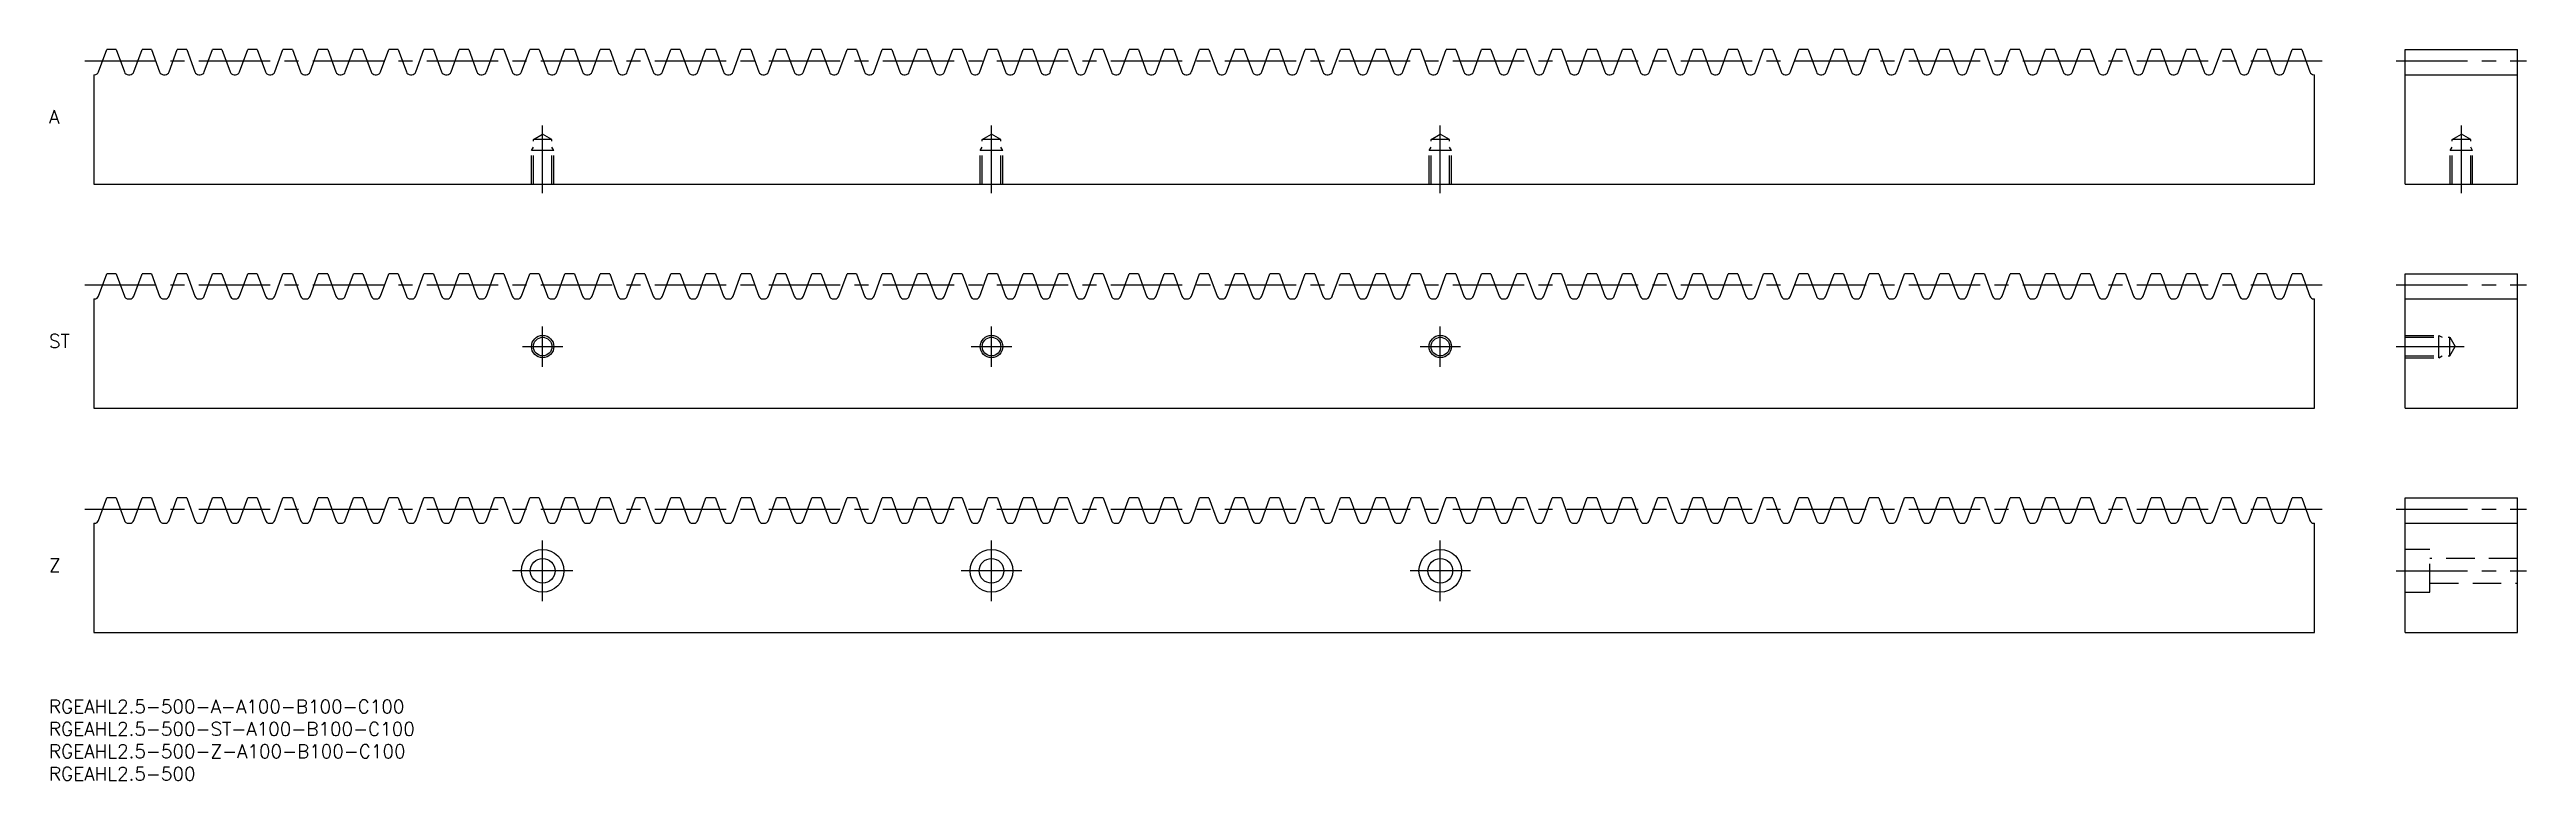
# Model space of a CAD drawing. Extents: x 0 to 552, y -18 to 145.
import ezdxf

# ---------------------------------------------------------------- set-up
doc = ezdxf.new("R2010")
doc.units = 0
doc.header["$LTSCALE"] = 0.5
doc.linetypes.add('CENTER', pattern=[50.8, 31.75, -6.35, 6.35, -6.35])
doc.linetypes.add('DASHED', pattern=[19.05, 12.7, -6.35])
for name, color, linetype in [('MSM_CENTER', 1, 'CENTER'), ('MSM_CONTINUOUS', 7, 'CONTINUOUS'), ('MSM_DASHED', 4, 'DASHED'), ('MSM_NARROW', 5, 'CONTINUOUS'), ('MSM_PART_NUMBER', 7, 'CONTINUOUS')]:
    doc.layers.add(name, color=color, linetype=linetype)
doc.styles.get("Standard").update_dxf_attribs({"font": 'txt.shx', "height": 3, "bigfont": 'bigfont.shx'})

msp = doc.modelspace()

# ---------------------------------------------------------------- linework, layer by layer
at = {"layer": 'MSM_CENTER'}
for p, q in [((8, 142.5), (506.8, 142.5)), ((523, 142.5), (552, 142.5)), ((110, 113), (110, 128.09)), ((210, 113), (210, 128.09)), ((310, 113), (310, 128.09)), ((537.5, 113), (537.5, 128.09)), ((8, 92.5), (506.8, 92.5)), ((523, 92.5), (552, 92.5)), ((110, 74.25), (110, 83.25)), ((210, 74.25), (210, 83.25)), ((310, 74.25), (310, 83.25)), ((105.5, 78.75), (114.5, 78.75)), ((205.5, 78.75), (214.5, 78.75)), ((305.5, 78.75), (314.5, 78.75)), ((523, 78.75), (538.09, 78.75)), ((8, 42.5), (506.8, 42.5)), ((523, 42.5), (552, 42.5)), ((110, 22), (110, 35.5)), ((210, 22), (210, 35.5)), ((310, 22), (310, 35.5)), ((116.75, 28.75), (103.25, 28.75)), ((216.75, 28.75), (203.25, 28.75)), ((316.75, 28.75), (303.25, 28.75)), ((523, 28.75), (552, 28.75))]:
    msp.add_line(p, q, dxfattribs=at)
at = {"layer": 'MSM_CONTINUOUS'}
for p, q in [((11.05, 140), (12.87, 145)), ((14.98, 145), (12.87, 145)), ((14.98, 145), (16.8, 140)), ((18.91, 140), (20.73, 145)), ((22.83, 145), (20.73, 145)), ((22.83, 145), (24.65, 140)), ((26.76, 140), (28.58, 145)), ((30.69, 145), (28.58, 145)), ((30.69, 145), (32.51, 140)), ((34.61, 140), (36.43, 145)), ((38.54, 145), (36.43, 145)), ((38.54, 145), (40.36, 140)), ((42.47, 140), (44.29, 145)), ((46.4, 145), (44.29, 145)), ((46.4, 145), (48.22, 140)), ((50.32, 140), (52.14, 145)), ((54.25, 145), (52.14, 145)), ((54.25, 145), (56.07, 140)), ((58.18, 140), (60, 145)), ((62.1, 145), (60, 145)), ((62.1, 145), (63.92, 140)), ((66.03, 140), (67.85, 145)), ((69.96, 145), (67.85, 145)), ((69.96, 145), (71.78, 140)), ((73.88, 140), (75.7, 145)), ((77.81, 145), (75.7, 145)), ((77.81, 145), (79.63, 140)), ((81.74, 140), (83.56, 145)), ((85.67, 145), (83.56, 145)), ((85.67, 145), (87.49, 140)), ((89.59, 140), (91.41, 145)), ((93.52, 145), (91.41, 145)), ((93.52, 145), (95.34, 140)), ((97.45, 140), (99.27, 145)), ((101.37, 145), (99.27, 145)), ((101.37, 145), (103.19, 140)), ((105.3, 140), (107.12, 145)), ((109.23, 145), (107.12, 145)), ((109.23, 145), (111.05, 140)), ((113.15, 140), (114.97, 145)), ((117.08, 145), (114.97, 145)), ((117.08, 145), (118.9, 140)), ((121.01, 140), (122.83, 145)), ((124.94, 145), (122.83, 145)), ((124.94, 145), (126.76, 140)), ((128.86, 140), (130.68, 145)), ((132.79, 145), (130.68, 145)), ((132.79, 145), (134.61, 140)), ((136.72, 140), (138.54, 145)), ((140.64, 145), (138.54, 145)), ((140.64, 145), (142.46, 140)), ((144.57, 140), (146.39, 145)), ((148.5, 145), (146.39, 145)), ((148.5, 145), (150.32, 140)), ((152.42, 140), (154.24, 145)), ((156.35, 145), (154.24, 145)), ((156.35, 145), (158.17, 140)), ((160.28, 140), (162.1, 145)), ((164.21, 145), (162.1, 145)), ((164.21, 145), (166.03, 140)), ((168.13, 140), (169.95, 145)), ((172.06, 145), (169.95, 145)), ((172.06, 145), (173.88, 140)), ((175.99, 140), (177.81, 145)), ((179.91, 145), (177.81, 145)), ((179.91, 145), (181.73, 140)), ((183.84, 140), (185.66, 145)), ((187.77, 145), (185.66, 145)), ((187.77, 145), (189.59, 140)), ((191.69, 140), (193.51, 145)), ((195.62, 145), (193.51, 145)), ((195.62, 145), (197.44, 140)), ((199.55, 140), (201.37, 145)), ((203.48, 145), (201.37, 145)), ((203.48, 145), (205.3, 140)), ((207.4, 140), (209.22, 145)), ((211.33, 145), (209.22, 145)), ((211.33, 145), (213.15, 140)), ((215.26, 140), (217.08, 145)), ((219.18, 145), (217.08, 145)), ((219.18, 145), (221, 140)), ((223.11, 140), (224.93, 145)), ((227.04, 145), (224.93, 145)), ((227.04, 145), (228.86, 140)), ((230.96, 140), (232.78, 145)), ((234.89, 145), (232.78, 145)), ((234.89, 145), (236.71, 140)), ((238.82, 140), (240.64, 145)), ((242.75, 145), (240.64, 145)), ((242.75, 145), (244.57, 140)), ((246.67, 140), (248.49, 145)), ((250.6, 145), (248.49, 145)), ((250.6, 145), (252.42, 140)), ((254.53, 140), (256.35, 145)), ((258.45, 145), (256.35, 145)), ((258.45, 145), (260.27, 140)), ((262.38, 140), (264.2, 145)), ((266.31, 145), (264.2, 145)), ((266.31, 145), (268.13, 140)), ((270.23, 140), (272.05, 145)), ((274.16, 145), (272.05, 145)), ((274.16, 145), (275.98, 140)), ((278.09, 140), (279.91, 145)), ((282.02, 145), (279.91, 145)), ((282.02, 145), (283.84, 140)), ((285.94, 140), (287.76, 145)), ((289.87, 145), (287.76, 145)), ((289.87, 145), (291.69, 140)), ((293.8, 140), (295.62, 145)), ((297.72, 145), (295.62, 145)), ((297.72, 145), (299.54, 140)), ((301.65, 140), (303.47, 145)), ((305.58, 145), (303.47, 145)), ((305.58, 145), (307.4, 140)), ((309.5, 140), (311.32, 145)), ((313.43, 145), (311.32, 145)), ((313.43, 145), (315.25, 140)), ((317.36, 140), (319.18, 145)), ((321.29, 145), (319.18, 145)), ((321.29, 145), (323.11, 140)), ((325.21, 140), (327.03, 145)), ((329.14, 145), (327.03, 145)), ((329.14, 145), (330.96, 140)), ((333.07, 140), (334.89, 145)), ((336.99, 145), (334.89, 145)), ((336.99, 145), (338.81, 140)), ((340.92, 140), (342.74, 145)), ((344.85, 145), (342.74, 145)), ((344.85, 145), (346.67, 140)), ((348.77, 140), (350.59, 145)), ((352.7, 145), (350.59, 145)), ((352.7, 145), (354.52, 140)), ((356.63, 140), (358.45, 145)), ((360.56, 145), (358.45, 145)), ((360.56, 145), (362.38, 140)), ((364.48, 140), (366.3, 145)), ((368.41, 145), (366.3, 145)), ((368.41, 145), (370.23, 140)), ((372.34, 140), (374.16, 145)), ((376.26, 145), (374.16, 145)), ((376.26, 145), (378.08, 140)), ((380.19, 140), (382.01, 145)), ((384.12, 145), (382.01, 145)), ((384.12, 145), (385.94, 140)), ((388.04, 140), (389.86, 145)), ((391.97, 145), (389.86, 145)), ((391.97, 145), (393.79, 140)), ((395.9, 140), (397.72, 145)), ((399.83, 145), (397.72, 145)), ((399.83, 145), (401.65, 140)), ((403.75, 140), (405.57, 145)), ((407.68, 145), (405.57, 145)), ((407.68, 145), (409.5, 140)), ((411.61, 140), (413.43, 145)), ((415.53, 145), (413.43, 145)), ((415.53, 145), (417.35, 140)), ((419.46, 140), (421.28, 145)), ((423.39, 145), (421.28, 145)), ((423.39, 145), (425.21, 140)), ((427.31, 140), (429.13, 145)), ((431.24, 145), (429.13, 145)), ((431.24, 145), (433.06, 140)), ((435.17, 140), (436.99, 145)), ((439.1, 145), (436.99, 145)), ((439.1, 145), (440.92, 140)), ((443.02, 140), (444.84, 145)), ((446.95, 145), (444.84, 145)), ((446.95, 145), (448.77, 140)), ((450.88, 140), (452.7, 145)), ((454.8, 145), (452.7, 145)), ((454.8, 145), (456.62, 140)), ((458.73, 140), (460.55, 145)), ((462.66, 145), (460.55, 145)), ((462.66, 145), (464.48, 140)), ((466.58, 140), (468.4, 145)), ((470.51, 145), (468.4, 145)), ((470.51, 145), (472.33, 140)), ((474.44, 140), (476.26, 145)), ((478.37, 145), (476.26, 145)), ((478.37, 145), (480.19, 140)), ((482.29, 140), (484.11, 145)), ((486.22, 145), (484.11, 145)), ((486.22, 145), (488.04, 140)), ((490.15, 140), (491.97, 145)), ((494.07, 145), (491.97, 145)), ((494.07, 145), (495.89, 140)), ((498, 140), (499.82, 145)), ((501.93, 145), (499.82, 145)), ((501.93, 145), (503.75, 140)), ((525, 145), (550, 145)), ((525, 115), (525, 145)), ((550, 115), (550, 145)), ((10, 139.38), (10.16, 139.38)), ((10, 139.38), (10, 115)), ((17.69, 139.38), (18.01, 139.38)), ((25.55, 139.38), (25.87, 139.38)), ((33.4, 139.38), (33.72, 139.38)), ((41.25, 139.38), (41.58, 139.38)), ((49.11, 139.38), (49.43, 139.38)), ((56.96, 139.38), (57.28, 139.38)), ((64.82, 139.38), (65.14, 139.38)), ((72.67, 139.38), (72.99, 139.38)), ((80.52, 139.38), (80.85, 139.38)), ((88.38, 139.38), (88.7, 139.38)), ((96.23, 139.38), (96.55, 139.38)), ((104.09, 139.38), (104.41, 139.38)), ((111.94, 139.38), (112.26, 139.38)), ((119.79, 139.38), (120.12, 139.38)), ((127.65, 139.38), (127.97, 139.38)), ((135.5, 139.38), (135.82, 139.38)), ((143.36, 139.38), (143.68, 139.38)), ((151.21, 139.38), (151.53, 139.38)), ((159.06, 139.38), (159.39, 139.38)), ((166.92, 139.38), (167.24, 139.38)), ((174.77, 139.38), (175.09, 139.38)), ((182.63, 139.38), (182.95, 139.38)), ((190.48, 139.38), (190.8, 139.38)), ((198.33, 139.38), (198.66, 139.38)), ((206.19, 139.38), (206.51, 139.38)), ((214.04, 139.38), (214.36, 139.38)), ((221.9, 139.38), (222.22, 139.38)), ((229.75, 139.38), (230.07, 139.38)), ((237.6, 139.38), (237.93, 139.38)), ((245.46, 139.38), (245.78, 139.38)), ((253.31, 139.38), (253.63, 139.38)), ((261.17, 139.38), (261.49, 139.38)), ((269.02, 139.38), (269.34, 139.38)), ((276.87, 139.38), (277.2, 139.38)), ((284.73, 139.38), (285.05, 139.38)), ((292.58, 139.38), (292.9, 139.38)), ((300.44, 139.38), (300.76, 139.38)), ((308.29, 139.38), (308.61, 139.38)), ((316.14, 139.38), (316.47, 139.38)), ((324, 139.38), (324.32, 139.38)), ((331.85, 139.38), (332.17, 139.38)), ((339.71, 139.38), (340.03, 139.38)), ((347.56, 139.38), (347.88, 139.38)), ((355.41, 139.38), (355.74, 139.38)), ((363.27, 139.38), (363.59, 139.38)), ((371.12, 139.38), (371.44, 139.38)), ((378.98, 139.38), (379.3, 139.38)), ((386.83, 139.38), (387.15, 139.38)), ((394.68, 139.38), (395.01, 139.38)), ((402.54, 139.38), (402.86, 139.38)), ((410.39, 139.38), (410.71, 139.38)), ((418.25, 139.38), (418.57, 139.38)), ((426.1, 139.38), (426.42, 139.38)), ((433.95, 139.38), (434.28, 139.38)), ((441.81, 139.38), (442.13, 139.38)), ((449.66, 139.38), (449.98, 139.38)), ((457.52, 139.38), (457.84, 139.38)), ((465.37, 139.38), (465.69, 139.38)), ((473.22, 139.38), (473.55, 139.38)), ((481.08, 139.38), (481.4, 139.38)), ((488.93, 139.38), (489.25, 139.38)), ((496.79, 139.38), (497.11, 139.38)), ((504.64, 139.38), (504.8, 139.38)), ((504.8, 115), (504.8, 139.38)), ((525, 139.38), (550, 139.38)), ((10, 115), (504.8, 115)), ((525, 115), (550, 115)), ((11.05, 90), (12.87, 95)), ((14.98, 95), (12.87, 95)), ((14.98, 95), (16.8, 90)), ((18.91, 90), (20.73, 95)), ((22.83, 95), (20.73, 95)), ((22.83, 95), (24.65, 90)), ((26.76, 90), (28.58, 95)), ((30.69, 95), (28.58, 95)), ((30.69, 95), (32.51, 90)), ((34.61, 90), (36.43, 95)), ((38.54, 95), (36.43, 95)), ((38.54, 95), (40.36, 90)), ((42.47, 90), (44.29, 95)), ((46.4, 95), (44.29, 95)), ((46.4, 95), (48.22, 90)), ((50.32, 90), (52.14, 95)), ((54.25, 95), (52.14, 95)), ((54.25, 95), (56.07, 90)), ((58.18, 90), (60, 95)), ((62.1, 95), (60, 95)), ((62.1, 95), (63.92, 90)), ((66.03, 90), (67.85, 95)), ((69.96, 95), (67.85, 95)), ((69.96, 95), (71.78, 90)), ((73.88, 90), (75.7, 95)), ((77.81, 95), (75.7, 95)), ((77.81, 95), (79.63, 90)), ((81.74, 90), (83.56, 95)), ((85.67, 95), (83.56, 95)), ((85.67, 95), (87.49, 90)), ((89.59, 90), (91.41, 95)), ((93.52, 95), (91.41, 95)), ((93.52, 95), (95.34, 90)), ((97.45, 90), (99.27, 95)), ((101.37, 95), (99.27, 95)), ((101.37, 95), (103.19, 90)), ((105.3, 90), (107.12, 95)), ((109.23, 95), (107.12, 95)), ((109.23, 95), (111.05, 90)), ((113.15, 90), (114.97, 95)), ((117.08, 95), (114.97, 95)), ((117.08, 95), (118.9, 90)), ((121.01, 90), (122.83, 95)), ((124.94, 95), (122.83, 95)), ((124.94, 95), (126.76, 90)), ((128.86, 90), (130.68, 95)), ((132.79, 95), (130.68, 95)), ((132.79, 95), (134.61, 90)), ((136.72, 90), (138.54, 95)), ((140.64, 95), (138.54, 95)), ((140.64, 95), (142.46, 90)), ((144.57, 90), (146.39, 95)), ((148.5, 95), (146.39, 95)), ((148.5, 95), (150.32, 90)), ((152.42, 90), (154.24, 95)), ((156.35, 95), (154.24, 95)), ((156.35, 95), (158.17, 90)), ((160.28, 90), (162.1, 95)), ((164.21, 95), (162.1, 95)), ((164.21, 95), (166.03, 90)), ((168.13, 90), (169.95, 95)), ((172.06, 95), (169.95, 95)), ((172.06, 95), (173.88, 90)), ((175.99, 90), (177.81, 95)), ((179.91, 95), (177.81, 95)), ((179.91, 95), (181.73, 90)), ((183.84, 90), (185.66, 95)), ((187.77, 95), (185.66, 95)), ((187.77, 95), (189.59, 90)), ((191.69, 90), (193.51, 95)), ((195.62, 95), (193.51, 95)), ((195.62, 95), (197.44, 90)), ((199.55, 90), (201.37, 95)), ((203.48, 95), (201.37, 95)), ((203.48, 95), (205.3, 90)), ((207.4, 90), (209.22, 95)), ((211.33, 95), (209.22, 95)), ((211.33, 95), (213.15, 90)), ((215.26, 90), (217.08, 95)), ((219.18, 95), (217.08, 95)), ((219.18, 95), (221, 90)), ((223.11, 90), (224.93, 95)), ((227.04, 95), (224.93, 95)), ((227.04, 95), (228.86, 90)), ((230.96, 90), (232.78, 95)), ((234.89, 95), (232.78, 95)), ((234.89, 95), (236.71, 90)), ((238.82, 90), (240.64, 95)), ((242.75, 95), (240.64, 95)), ((242.75, 95), (244.57, 90)), ((246.67, 90), (248.49, 95)), ((250.6, 95), (248.49, 95)), ((250.6, 95), (252.42, 90)), ((254.53, 90), (256.35, 95)), ((258.45, 95), (256.35, 95)), ((258.45, 95), (260.27, 90)), ((262.38, 90), (264.2, 95)), ((266.31, 95), (264.2, 95)), ((266.31, 95), (268.13, 90)), ((270.23, 90), (272.05, 95)), ((274.16, 95), (272.05, 95)), ((274.16, 95), (275.98, 90)), ((278.09, 90), (279.91, 95)), ((282.02, 95), (279.91, 95)), ((282.02, 95), (283.84, 90)), ((285.94, 90), (287.76, 95)), ((289.87, 95), (287.76, 95)), ((289.87, 95), (291.69, 90)), ((293.8, 90), (295.62, 95)), ((297.72, 95), (295.62, 95)), ((297.72, 95), (299.54, 90)), ((301.65, 90), (303.47, 95)), ((305.58, 95), (303.47, 95)), ((305.58, 95), (307.4, 90)), ((309.5, 90), (311.32, 95)), ((313.43, 95), (311.32, 95)), ((313.43, 95), (315.25, 90)), ((317.36, 90), (319.18, 95)), ((321.29, 95), (319.18, 95)), ((321.29, 95), (323.11, 90)), ((325.21, 90), (327.03, 95)), ((329.14, 95), (327.03, 95)), ((329.14, 95), (330.96, 90)), ((333.07, 90), (334.89, 95)), ((336.99, 95), (334.89, 95)), ((336.99, 95), (338.81, 90)), ((340.92, 90), (342.74, 95)), ((344.85, 95), (342.74, 95)), ((344.85, 95), (346.67, 90)), ((348.77, 90), (350.59, 95)), ((352.7, 95), (350.59, 95)), ((352.7, 95), (354.52, 90)), ((356.63, 90), (358.45, 95)), ((360.56, 95), (358.45, 95)), ((360.56, 95), (362.38, 90)), ((364.48, 90), (366.3, 95)), ((368.41, 95), (366.3, 95)), ((368.41, 95), (370.23, 90)), ((372.34, 90), (374.16, 95)), ((376.26, 95), (374.16, 95)), ((376.26, 95), (378.08, 90)), ((380.19, 90), (382.01, 95)), ((384.12, 95), (382.01, 95)), ((384.12, 95), (385.94, 90)), ((388.04, 90), (389.86, 95)), ((391.97, 95), (389.86, 95)), ((391.97, 95), (393.79, 90)), ((395.9, 90), (397.72, 95)), ((399.83, 95), (397.72, 95)), ((399.83, 95), (401.65, 90)), ((403.75, 90), (405.57, 95)), ((407.68, 95), (405.57, 95)), ((407.68, 95), (409.5, 90)), ((411.61, 90), (413.43, 95)), ((415.53, 95), (413.43, 95)), ((415.53, 95), (417.35, 90)), ((419.46, 90), (421.28, 95)), ((423.39, 95), (421.28, 95)), ((423.39, 95), (425.21, 90)), ((427.31, 90), (429.13, 95)), ((431.24, 95), (429.13, 95)), ((431.24, 95), (433.06, 90)), ((435.17, 90), (436.99, 95)), ((439.1, 95), (436.99, 95)), ((439.1, 95), (440.92, 90)), ((443.02, 90), (444.84, 95)), ((446.95, 95), (444.84, 95)), ((446.95, 95), (448.77, 90)), ((450.88, 90), (452.7, 95)), ((454.8, 95), (452.7, 95)), ((454.8, 95), (456.62, 90)), ((458.73, 90), (460.55, 95)), ((462.66, 95), (460.55, 95)), ((462.66, 95), (464.48, 90)), ((466.58, 90), (468.4, 95)), ((470.51, 95), (468.4, 95)), ((470.51, 95), (472.33, 90)), ((474.44, 90), (476.26, 95)), ((478.37, 95), (476.26, 95)), ((478.37, 95), (480.19, 90)), ((482.29, 90), (484.11, 95)), ((486.22, 95), (484.11, 95)), ((486.22, 95), (488.04, 90)), ((490.15, 90), (491.97, 95)), ((494.07, 95), (491.97, 95)), ((494.07, 95), (495.89, 90)), ((498, 90), (499.82, 95)), ((501.93, 95), (499.82, 95)), ((501.93, 95), (503.75, 90)), ((525, 95), (550, 95)), ((525, 65), (525, 95)), ((550, 65), (550, 95)), ((10, 89.38), (10.16, 89.38)), ((10, 89.38), (10, 65)), ((17.69, 89.38), (18.01, 89.38)), ((25.55, 89.38), (25.87, 89.38)), ((33.4, 89.38), (33.72, 89.38)), ((41.25, 89.38), (41.58, 89.38)), ((49.11, 89.38), (49.43, 89.38)), ((56.96, 89.38), (57.28, 89.38)), ((64.82, 89.38), (65.14, 89.38)), ((72.67, 89.38), (72.99, 89.38)), ((80.52, 89.38), (80.85, 89.38)), ((88.38, 89.38), (88.7, 89.38)), ((96.23, 89.38), (96.55, 89.38)), ((104.09, 89.38), (104.41, 89.38)), ((111.94, 89.38), (112.26, 89.38)), ((119.79, 89.38), (120.12, 89.38)), ((127.65, 89.38), (127.97, 89.38)), ((135.5, 89.38), (135.82, 89.38)), ((143.36, 89.38), (143.68, 89.38)), ((151.21, 89.38), (151.53, 89.38)), ((159.06, 89.38), (159.39, 89.38)), ((166.92, 89.38), (167.24, 89.38)), ((174.77, 89.38), (175.09, 89.38)), ((182.63, 89.38), (182.95, 89.38)), ((190.48, 89.38), (190.8, 89.38)), ((198.33, 89.38), (198.66, 89.38)), ((206.19, 89.38), (206.51, 89.38)), ((214.04, 89.38), (214.36, 89.38)), ((221.9, 89.38), (222.22, 89.38)), ((229.75, 89.38), (230.07, 89.38)), ((237.6, 89.38), (237.93, 89.38)), ((245.46, 89.38), (245.78, 89.38)), ((253.31, 89.38), (253.63, 89.38)), ((261.17, 89.38), (261.49, 89.38)), ((269.02, 89.38), (269.34, 89.38)), ((276.87, 89.38), (277.2, 89.38)), ((284.73, 89.38), (285.05, 89.38)), ((292.58, 89.38), (292.9, 89.38)), ((300.44, 89.38), (300.76, 89.38)), ((308.29, 89.38), (308.61, 89.38)), ((316.14, 89.38), (316.47, 89.38)), ((324, 89.38), (324.32, 89.38)), ((331.85, 89.38), (332.17, 89.38)), ((339.71, 89.38), (340.03, 89.38)), ((347.56, 89.38), (347.88, 89.38)), ((355.41, 89.38), (355.74, 89.38)), ((363.27, 89.38), (363.59, 89.38)), ((371.12, 89.38), (371.44, 89.38)), ((378.98, 89.38), (379.3, 89.38)), ((386.83, 89.38), (387.15, 89.38)), ((394.68, 89.38), (395.01, 89.38)), ((402.54, 89.38), (402.86, 89.38)), ((410.39, 89.38), (410.71, 89.38)), ((418.25, 89.38), (418.57, 89.38)), ((426.1, 89.38), (426.42, 89.38)), ((433.95, 89.38), (434.28, 89.38)), ((441.81, 89.38), (442.13, 89.38)), ((449.66, 89.38), (449.98, 89.38)), ((457.52, 89.38), (457.84, 89.38)), ((465.37, 89.38), (465.69, 89.38)), ((473.22, 89.38), (473.55, 89.38)), ((481.08, 89.38), (481.4, 89.38)), ((488.93, 89.38), (489.25, 89.38)), ((496.79, 89.38), (497.11, 89.38)), ((504.64, 89.38), (504.8, 89.38)), ((504.8, 65), (504.8, 89.38)), ((525, 89.38), (550, 89.38)), ((10, 65), (504.8, 65)), ((525, 65), (550, 65)), ((11.05, 40), (12.87, 45)), ((14.98, 45), (12.87, 45)), ((14.98, 45), (16.8, 40)), ((18.91, 40), (20.73, 45)), ((22.83, 45), (20.73, 45)), ((22.83, 45), (24.65, 40)), ((26.76, 40), (28.58, 45)), ((30.69, 45), (28.58, 45)), ((30.69, 45), (32.51, 40)), ((34.61, 40), (36.43, 45)), ((38.54, 45), (36.43, 45)), ((38.54, 45), (40.36, 40)), ((42.47, 40), (44.29, 45)), ((46.4, 45), (44.29, 45)), ((46.4, 45), (48.22, 40)), ((50.32, 40), (52.14, 45)), ((54.25, 45), (52.14, 45)), ((54.25, 45), (56.07, 40)), ((58.18, 40), (60, 45)), ((62.1, 45), (60, 45)), ((62.1, 45), (63.92, 40)), ((66.03, 40), (67.85, 45)), ((69.96, 45), (67.85, 45)), ((69.96, 45), (71.78, 40)), ((73.88, 40), (75.7, 45)), ((77.81, 45), (75.7, 45)), ((77.81, 45), (79.63, 40)), ((81.74, 40), (83.56, 45)), ((85.67, 45), (83.56, 45)), ((85.67, 45), (87.49, 40)), ((89.59, 40), (91.41, 45)), ((93.52, 45), (91.41, 45)), ((93.52, 45), (95.34, 40)), ((97.45, 40), (99.27, 45)), ((101.37, 45), (99.27, 45)), ((101.37, 45), (103.19, 40)), ((105.3, 40), (107.12, 45)), ((109.23, 45), (107.12, 45)), ((109.23, 45), (111.05, 40)), ((113.15, 40), (114.97, 45)), ((117.08, 45), (114.97, 45)), ((117.08, 45), (118.9, 40)), ((121.01, 40), (122.83, 45)), ((124.94, 45), (122.83, 45)), ((124.94, 45), (126.76, 40)), ((128.86, 40), (130.68, 45)), ((132.79, 45), (130.68, 45)), ((132.79, 45), (134.61, 40)), ((136.72, 40), (138.54, 45)), ((140.64, 45), (138.54, 45)), ((140.64, 45), (142.46, 40)), ((144.57, 40), (146.39, 45)), ((148.5, 45), (146.39, 45)), ((148.5, 45), (150.32, 40)), ((152.42, 40), (154.24, 45)), ((156.35, 45), (154.24, 45)), ((156.35, 45), (158.17, 40)), ((160.28, 40), (162.1, 45)), ((164.21, 45), (162.1, 45)), ((164.21, 45), (166.03, 40)), ((168.13, 40), (169.95, 45)), ((172.06, 45), (169.95, 45)), ((172.06, 45), (173.88, 40)), ((175.99, 40), (177.81, 45)), ((179.91, 45), (177.81, 45)), ((179.91, 45), (181.73, 40)), ((183.84, 40), (185.66, 45)), ((187.77, 45), (185.66, 45)), ((187.77, 45), (189.59, 40)), ((191.69, 40), (193.51, 45)), ((195.62, 45), (193.51, 45)), ((195.62, 45), (197.44, 40)), ((199.55, 40), (201.37, 45)), ((203.48, 45), (201.37, 45)), ((203.48, 45), (205.3, 40)), ((207.4, 40), (209.22, 45)), ((211.33, 45), (209.22, 45)), ((211.33, 45), (213.15, 40)), ((215.26, 40), (217.08, 45)), ((219.18, 45), (217.08, 45)), ((219.18, 45), (221, 40)), ((223.11, 40), (224.93, 45)), ((227.04, 45), (224.93, 45)), ((227.04, 45), (228.86, 40)), ((230.96, 40), (232.78, 45)), ((234.89, 45), (232.78, 45)), ((234.89, 45), (236.71, 40)), ((238.82, 40), (240.64, 45)), ((242.75, 45), (240.64, 45)), ((242.75, 45), (244.57, 40)), ((246.67, 40), (248.49, 45)), ((250.6, 45), (248.49, 45)), ((250.6, 45), (252.42, 40)), ((254.53, 40), (256.35, 45)), ((258.45, 45), (256.35, 45)), ((258.45, 45), (260.27, 40)), ((262.38, 40), (264.2, 45)), ((266.31, 45), (264.2, 45)), ((266.31, 45), (268.13, 40)), ((270.23, 40), (272.05, 45)), ((274.16, 45), (272.05, 45)), ((274.16, 45), (275.98, 40)), ((278.09, 40), (279.91, 45)), ((282.02, 45), (279.91, 45)), ((282.02, 45), (283.84, 40)), ((285.94, 40), (287.76, 45)), ((289.87, 45), (287.76, 45)), ((289.87, 45), (291.69, 40)), ((293.8, 40), (295.62, 45)), ((297.72, 45), (295.62, 45)), ((297.72, 45), (299.54, 40)), ((301.65, 40), (303.47, 45)), ((305.58, 45), (303.47, 45)), ((305.58, 45), (307.4, 40)), ((309.5, 40), (311.32, 45)), ((313.43, 45), (311.32, 45)), ((313.43, 45), (315.25, 40)), ((317.36, 40), (319.18, 45)), ((321.29, 45), (319.18, 45)), ((321.29, 45), (323.11, 40)), ((325.21, 40), (327.03, 45)), ((329.14, 45), (327.03, 45)), ((329.14, 45), (330.96, 40)), ((333.07, 40), (334.89, 45)), ((336.99, 45), (334.89, 45)), ((336.99, 45), (338.81, 40)), ((340.92, 40), (342.74, 45)), ((344.85, 45), (342.74, 45)), ((344.85, 45), (346.67, 40)), ((348.77, 40), (350.59, 45)), ((352.7, 45), (350.59, 45)), ((352.7, 45), (354.52, 40)), ((356.63, 40), (358.45, 45)), ((360.56, 45), (358.45, 45)), ((360.56, 45), (362.38, 40)), ((364.48, 40), (366.3, 45)), ((368.41, 45), (366.3, 45)), ((368.41, 45), (370.23, 40)), ((372.34, 40), (374.16, 45)), ((376.26, 45), (374.16, 45)), ((376.26, 45), (378.08, 40)), ((380.19, 40), (382.01, 45)), ((384.12, 45), (382.01, 45)), ((384.12, 45), (385.94, 40)), ((388.04, 40), (389.86, 45)), ((391.97, 45), (389.86, 45)), ((391.97, 45), (393.79, 40)), ((395.9, 40), (397.72, 45)), ((399.83, 45), (397.72, 45)), ((399.83, 45), (401.65, 40)), ((403.75, 40), (405.57, 45)), ((407.68, 45), (405.57, 45)), ((407.68, 45), (409.5, 40)), ((411.61, 40), (413.43, 45)), ((415.53, 45), (413.43, 45)), ((415.53, 45), (417.35, 40)), ((419.46, 40), (421.28, 45)), ((423.39, 45), (421.28, 45)), ((423.39, 45), (425.21, 40)), ((427.31, 40), (429.13, 45)), ((431.24, 45), (429.13, 45)), ((431.24, 45), (433.06, 40)), ((435.17, 40), (436.99, 45)), ((439.1, 45), (436.99, 45)), ((439.1, 45), (440.92, 40)), ((443.02, 40), (444.84, 45)), ((446.95, 45), (444.84, 45)), ((446.95, 45), (448.77, 40)), ((450.88, 40), (452.7, 45)), ((454.8, 45), (452.7, 45)), ((454.8, 45), (456.62, 40)), ((458.73, 40), (460.55, 45)), ((462.66, 45), (460.55, 45)), ((462.66, 45), (464.48, 40)), ((466.58, 40), (468.4, 45)), ((470.51, 45), (468.4, 45)), ((470.51, 45), (472.33, 40)), ((474.44, 40), (476.26, 45)), ((478.37, 45), (476.26, 45)), ((478.37, 45), (480.19, 40)), ((482.29, 40), (484.11, 45)), ((486.22, 45), (484.11, 45)), ((486.22, 45), (488.04, 40)), ((490.15, 40), (491.97, 45)), ((494.07, 45), (491.97, 45)), ((494.07, 45), (495.89, 40)), ((498, 40), (499.82, 45)), ((501.93, 45), (499.82, 45)), ((501.93, 45), (503.75, 40)), ((525, 45), (550, 45)), ((525, 15), (525, 45)), ((550, 15), (550, 45)), ((10, 39.38), (10.16, 39.38)), ((10, 39.38), (10, 15)), ((17.69, 39.38), (18.01, 39.38)), ((25.55, 39.38), (25.87, 39.38)), ((33.4, 39.38), (33.72, 39.38)), ((41.25, 39.38), (41.58, 39.38)), ((49.11, 39.38), (49.43, 39.38)), ((56.96, 39.38), (57.28, 39.38)), ((64.82, 39.38), (65.14, 39.38)), ((72.67, 39.38), (72.99, 39.38)), ((80.52, 39.38), (80.85, 39.38)), ((88.38, 39.38), (88.7, 39.38)), ((96.23, 39.38), (96.55, 39.38)), ((104.09, 39.38), (104.41, 39.38)), ((111.94, 39.38), (112.26, 39.38)), ((119.79, 39.38), (120.12, 39.38)), ((127.65, 39.38), (127.97, 39.38)), ((135.5, 39.38), (135.82, 39.38)), ((143.36, 39.38), (143.68, 39.38)), ((151.21, 39.38), (151.53, 39.38)), ((159.06, 39.38), (159.39, 39.38)), ((166.92, 39.38), (167.24, 39.38)), ((174.77, 39.38), (175.09, 39.38)), ((182.63, 39.38), (182.95, 39.38)), ((190.48, 39.38), (190.8, 39.38)), ((198.33, 39.38), (198.66, 39.38)), ((206.19, 39.38), (206.51, 39.38)), ((214.04, 39.38), (214.36, 39.38)), ((221.9, 39.38), (222.22, 39.38)), ((229.75, 39.38), (230.07, 39.38)), ((237.6, 39.38), (237.93, 39.38)), ((245.46, 39.38), (245.78, 39.38)), ((253.31, 39.38), (253.63, 39.38)), ((261.17, 39.38), (261.49, 39.38)), ((269.02, 39.38), (269.34, 39.38)), ((276.87, 39.38), (277.2, 39.38)), ((284.73, 39.38), (285.05, 39.38)), ((292.58, 39.38), (292.9, 39.38)), ((300.44, 39.38), (300.76, 39.38)), ((308.29, 39.38), (308.61, 39.38)), ((316.14, 39.38), (316.47, 39.38)), ((324, 39.38), (324.32, 39.38)), ((331.85, 39.38), (332.17, 39.38)), ((339.71, 39.38), (340.03, 39.38)), ((347.56, 39.38), (347.88, 39.38)), ((355.41, 39.38), (355.74, 39.38)), ((363.27, 39.38), (363.59, 39.38)), ((371.12, 39.38), (371.44, 39.38)), ((378.98, 39.38), (379.3, 39.38)), ((386.83, 39.38), (387.15, 39.38)), ((394.68, 39.38), (395.01, 39.38)), ((402.54, 39.38), (402.86, 39.38)), ((410.39, 39.38), (410.71, 39.38)), ((418.25, 39.38), (418.57, 39.38)), ((426.1, 39.38), (426.42, 39.38)), ((433.95, 39.38), (434.28, 39.38)), ((441.81, 39.38), (442.13, 39.38)), ((449.66, 39.38), (449.98, 39.38)), ((457.52, 39.38), (457.84, 39.38)), ((465.37, 39.38), (465.69, 39.38)), ((473.22, 39.38), (473.55, 39.38)), ((481.08, 39.38), (481.4, 39.38)), ((488.93, 39.38), (489.25, 39.38)), ((496.79, 39.38), (497.11, 39.38)), ((504.64, 39.38), (504.8, 39.38)), ((504.8, 15), (504.8, 39.38)), ((525, 39.38), (550, 39.38)), ((10, 15), (504.8, 15)), ((525, 15), (550, 15))]:
    msp.add_line(p, q, dxfattribs=at)
for centre, radius in [((110, 78.75), 2.07), ((210, 78.75), 2.07), ((310, 78.75), 2.07), ((110, 28.75), 4.75), ((210, 28.75), 4.75), ((310, 28.75), 4.75), ((110, 28.75), 2.75), ((210, 28.75), 2.75), ((310, 28.75), 2.75)]:
    msp.add_circle(centre, radius, dxfattribs=at)
for centre, start, end in [((10.16, 140.32), 270, 340), ((17.69, 140.32), 200, 270), ((18.01, 140.32), 270, 340), ((25.55, 140.32), 200, 270), ((25.87, 140.32), 270, 340), ((33.4, 140.32), 200, 270), ((33.72, 140.32), 270, 340), ((41.25, 140.32), 200, 270), ((41.58, 140.32), 270, 340), ((49.11, 140.32), 200, 270), ((49.43, 140.32), 270, 340), ((56.96, 140.32), 200, 270), ((57.28, 140.32), 270, 340), ((64.82, 140.32), 200, 270), ((65.14, 140.32), 270, 340), ((72.67, 140.32), 200, 270), ((72.99, 140.32), 270, 340), ((80.52, 140.32), 200, 270), ((80.85, 140.32), 270, 340), ((88.38, 140.32), 200, 270), ((88.7, 140.32), 270, 340), ((96.23, 140.32), 200, 270), ((96.55, 140.32), 270, 340), ((104.09, 140.32), 200, 270), ((104.41, 140.32), 270, 340), ((111.94, 140.32), 200, 270), ((112.26, 140.32), 270, 340), ((119.79, 140.32), 200, 270), ((120.12, 140.32), 270, 340), ((127.65, 140.32), 200, 270), ((127.97, 140.32), 270, 340), ((135.5, 140.32), 200, 270), ((135.82, 140.32), 270, 340), ((143.36, 140.32), 200, 270), ((143.68, 140.32), 270, 340), ((151.21, 140.32), 200, 270), ((151.53, 140.32), 270, 340), ((159.06, 140.32), 200, 270), ((159.39, 140.32), 270, 340), ((166.92, 140.32), 200, 270), ((167.24, 140.32), 270, 340), ((174.77, 140.32), 200, 270), ((175.09, 140.32), 270, 340), ((182.63, 140.32), 200, 270), ((182.95, 140.32), 270, 340), ((190.48, 140.32), 200, 270), ((190.8, 140.32), 270, 340), ((198.33, 140.32), 200, 270), ((198.66, 140.32), 270, 340), ((206.19, 140.32), 200, 270), ((206.51, 140.32), 270, 340), ((214.04, 140.32), 200, 270), ((214.36, 140.32), 270, 340), ((221.9, 140.32), 200, 270), ((222.22, 140.32), 270, 340), ((229.75, 140.32), 200, 270), ((230.07, 140.32), 270, 340), ((237.6, 140.32), 200, 270), ((237.93, 140.32), 270, 340), ((245.46, 140.32), 200, 270), ((245.78, 140.32), 270, 340), ((253.31, 140.32), 200, 270), ((253.63, 140.32), 270, 340), ((261.17, 140.32), 200, 270), ((261.49, 140.32), 270, 340), ((269.02, 140.32), 200, 270), ((269.34, 140.32), 270, 340), ((276.87, 140.32), 200, 270), ((277.2, 140.32), 270, 340), ((284.73, 140.32), 200, 270), ((285.05, 140.32), 270, 340), ((292.58, 140.32), 200, 270), ((292.9, 140.32), 270, 340), ((300.44, 140.32), 200, 270), ((300.76, 140.32), 270, 340), ((308.29, 140.32), 200, 270), ((308.61, 140.32), 270, 340), ((316.14, 140.32), 200, 270), ((316.47, 140.32), 270, 340), ((324, 140.32), 200, 270), ((324.32, 140.32), 270, 340), ((331.85, 140.32), 200, 270), ((332.17, 140.32), 270, 340), ((339.71, 140.32), 200, 270), ((340.03, 140.32), 270, 340), ((347.56, 140.32), 200, 270), ((347.88, 140.32), 270, 340), ((355.41, 140.32), 200, 270), ((355.74, 140.32), 270, 340), ((363.27, 140.32), 200, 270), ((363.59, 140.32), 270, 340), ((371.12, 140.32), 200, 270), ((371.44, 140.32), 270, 340), ((378.98, 140.32), 200, 270), ((379.3, 140.32), 270, 340), ((386.83, 140.32), 200, 270), ((387.15, 140.32), 270, 340), ((394.68, 140.32), 200, 270), ((395.01, 140.32), 270, 340), ((402.54, 140.32), 200, 270), ((402.86, 140.32), 270, 340), ((410.39, 140.32), 200, 270), ((410.71, 140.32), 270, 340), ((418.25, 140.32), 200, 270), ((418.57, 140.32), 270, 340), ((426.1, 140.32), 200, 270), ((426.42, 140.32), 270, 340), ((433.95, 140.32), 200, 270), ((434.28, 140.32), 270, 340), ((441.81, 140.32), 200, 270), ((442.13, 140.32), 270, 340), ((449.66, 140.32), 200, 270), ((449.98, 140.32), 270, 340), ((457.52, 140.32), 200, 270), ((457.84, 140.32), 270, 340), ((465.37, 140.32), 200, 270), ((465.69, 140.32), 270, 340), ((473.22, 140.32), 200, 270), ((473.55, 140.32), 270, 340), ((481.08, 140.32), 200, 270), ((481.4, 140.32), 270, 340), ((488.93, 140.32), 200, 270), ((489.25, 140.32), 270, 340), ((496.79, 140.32), 200, 270), ((497.11, 140.32), 270, 340), ((504.64, 140.32), 200, 270), ((10.16, 90.32), 270, 340), ((17.69, 90.32), 200, 270), ((18.01, 90.32), 270, 340), ((25.55, 90.32), 200, 270), ((25.87, 90.32), 270, 340), ((33.4, 90.32), 200, 270), ((33.72, 90.32), 270, 340), ((41.25, 90.32), 200, 270), ((41.58, 90.32), 270, 340), ((49.11, 90.32), 200, 270), ((49.43, 90.32), 270, 340), ((56.96, 90.32), 200, 270), ((57.28, 90.32), 270, 340), ((64.82, 90.32), 200, 270), ((65.14, 90.32), 270, 340), ((72.67, 90.32), 200, 270), ((72.99, 90.32), 270, 340), ((80.52, 90.32), 200, 270), ((80.85, 90.32), 270, 340), ((88.38, 90.32), 200, 270), ((88.7, 90.32), 270, 340), ((96.23, 90.32), 200, 270), ((96.55, 90.32), 270, 340), ((104.09, 90.32), 200, 270), ((104.41, 90.32), 270, 340), ((111.94, 90.32), 200, 270), ((112.26, 90.32), 270, 340), ((119.79, 90.32), 200, 270), ((120.12, 90.32), 270, 340), ((127.65, 90.32), 200, 270), ((127.97, 90.32), 270, 340), ((135.5, 90.32), 200, 270), ((135.82, 90.32), 270, 340), ((143.36, 90.32), 200, 270), ((143.68, 90.32), 270, 340), ((151.21, 90.32), 200, 270), ((151.53, 90.32), 270, 340), ((159.06, 90.32), 200, 270), ((159.39, 90.32), 270, 340), ((166.92, 90.32), 200, 270), ((167.24, 90.32), 270, 340), ((174.77, 90.32), 200, 270), ((175.09, 90.32), 270, 340), ((182.63, 90.32), 200, 270), ((182.95, 90.32), 270, 340), ((190.48, 90.32), 200, 270), ((190.8, 90.32), 270, 340), ((198.33, 90.32), 200, 270), ((198.66, 90.32), 270, 340), ((206.19, 90.32), 200, 270), ((206.51, 90.32), 270, 340), ((214.04, 90.32), 200, 270), ((214.36, 90.32), 270, 340), ((221.9, 90.32), 200, 270), ((222.22, 90.32), 270, 340), ((229.75, 90.32), 200, 270), ((230.07, 90.32), 270, 340), ((237.6, 90.32), 200, 270), ((237.93, 90.32), 270, 340), ((245.46, 90.32), 200, 270), ((245.78, 90.32), 270, 340), ((253.31, 90.32), 200, 270), ((253.63, 90.32), 270, 340), ((261.17, 90.32), 200, 270), ((261.49, 90.32), 270, 340), ((269.02, 90.32), 200, 270), ((269.34, 90.32), 270, 340), ((276.87, 90.32), 200, 270), ((277.2, 90.32), 270, 340), ((284.73, 90.32), 200, 270), ((285.05, 90.32), 270, 340), ((292.58, 90.32), 200, 270), ((292.9, 90.32), 270, 340), ((300.44, 90.32), 200, 270), ((300.76, 90.32), 270, 340), ((308.29, 90.32), 200, 270), ((308.61, 90.32), 270, 340), ((316.14, 90.32), 200, 270), ((316.47, 90.32), 270, 340), ((324, 90.32), 200, 270), ((324.32, 90.32), 270, 340), ((331.85, 90.32), 200, 270), ((332.17, 90.32), 270, 340), ((339.71, 90.32), 200, 270), ((340.03, 90.32), 270, 340), ((347.56, 90.32), 200, 270), ((347.88, 90.32), 270, 340), ((355.41, 90.32), 200, 270), ((355.74, 90.32), 270, 340), ((363.27, 90.32), 200, 270), ((363.59, 90.32), 270, 340), ((371.12, 90.32), 200, 270), ((371.44, 90.32), 270, 340), ((378.98, 90.32), 200, 270), ((379.3, 90.32), 270, 340), ((386.83, 90.32), 200, 270), ((387.15, 90.32), 270, 340), ((394.68, 90.32), 200, 270), ((395.01, 90.32), 270, 340), ((402.54, 90.32), 200, 270), ((402.86, 90.32), 270, 340), ((410.39, 90.32), 200, 270), ((410.71, 90.32), 270, 340), ((418.25, 90.32), 200, 270), ((418.57, 90.32), 270, 340), ((426.1, 90.32), 200, 270), ((426.42, 90.32), 270, 340), ((433.95, 90.32), 200, 270), ((434.28, 90.32), 270, 340), ((441.81, 90.32), 200, 270), ((442.13, 90.32), 270, 340), ((449.66, 90.32), 200, 270), ((449.98, 90.32), 270, 340), ((457.52, 90.32), 200, 270), ((457.84, 90.32), 270, 340), ((465.37, 90.32), 200, 270), ((465.69, 90.32), 270, 340), ((473.22, 90.32), 200, 270), ((473.55, 90.32), 270, 340), ((481.08, 90.32), 200, 270), ((481.4, 90.32), 270, 340), ((488.93, 90.32), 200, 270), ((489.25, 90.32), 270, 340), ((496.79, 90.32), 200, 270), ((497.11, 90.32), 270, 340), ((504.64, 90.32), 200, 270), ((10.16, 40.32), 270, 340), ((17.69, 40.32), 200, 270), ((18.01, 40.32), 270, 340), ((25.55, 40.32), 200, 270), ((25.87, 40.32), 270, 340), ((33.4, 40.32), 200, 270), ((33.72, 40.32), 270, 340), ((41.25, 40.32), 200, 270), ((41.58, 40.32), 270, 340), ((49.11, 40.32), 200, 270), ((49.43, 40.32), 270, 340), ((56.96, 40.32), 200, 270), ((57.28, 40.32), 270, 340), ((64.82, 40.32), 200, 270), ((65.14, 40.32), 270, 340), ((72.67, 40.32), 200, 270), ((72.99, 40.32), 270, 340), ((80.52, 40.32), 200, 270), ((80.85, 40.32), 270, 340), ((88.38, 40.32), 200, 270), ((88.7, 40.32), 270, 340), ((96.23, 40.32), 200, 270), ((96.55, 40.32), 270, 340), ((104.09, 40.32), 200, 270), ((104.41, 40.32), 270, 340), ((111.94, 40.32), 200, 270), ((112.26, 40.32), 270, 340), ((119.79, 40.32), 200, 270), ((120.12, 40.32), 270, 340), ((127.65, 40.32), 200, 270), ((127.97, 40.32), 270, 340), ((135.5, 40.32), 200, 270), ((135.82, 40.32), 270, 340), ((143.36, 40.32), 200, 270), ((143.68, 40.32), 270, 340), ((151.21, 40.32), 200, 270), ((151.53, 40.32), 270, 340), ((159.06, 40.32), 200, 270), ((159.39, 40.32), 270, 340), ((166.92, 40.32), 200, 270), ((167.24, 40.32), 270, 340), ((174.77, 40.32), 200, 270), ((175.09, 40.32), 270, 340), ((182.63, 40.32), 200, 270), ((182.95, 40.32), 270, 340), ((190.48, 40.32), 200, 270), ((190.8, 40.32), 270, 340), ((198.33, 40.32), 200, 270), ((198.66, 40.32), 270, 340), ((206.19, 40.32), 200, 270), ((206.51, 40.32), 270, 340), ((214.04, 40.32), 200, 270), ((214.36, 40.32), 270, 340), ((221.9, 40.32), 200, 270), ((222.22, 40.32), 270, 340), ((229.75, 40.32), 200, 270), ((230.07, 40.32), 270, 340), ((237.6, 40.32), 200, 270), ((237.93, 40.32), 270, 340), ((245.46, 40.32), 200, 270), ((245.78, 40.32), 270, 340), ((253.31, 40.32), 200, 270), ((253.63, 40.32), 270, 340), ((261.17, 40.32), 200, 270), ((261.49, 40.32), 270, 340), ((269.02, 40.32), 200, 270), ((269.34, 40.32), 270, 340), ((276.87, 40.32), 200, 270), ((277.2, 40.32), 270, 340), ((284.73, 40.32), 200, 270), ((285.05, 40.32), 270, 340), ((292.58, 40.32), 200, 270), ((292.9, 40.32), 270, 340), ((300.44, 40.32), 200, 270), ((300.76, 40.32), 270, 340), ((308.29, 40.32), 200, 270), ((308.61, 40.32), 270, 340), ((316.14, 40.32), 200, 270), ((316.47, 40.32), 270, 340), ((324, 40.32), 200, 270), ((324.32, 40.32), 270, 340), ((331.85, 40.32), 200, 270), ((332.17, 40.32), 270, 340), ((339.71, 40.32), 200, 270), ((340.03, 40.32), 270, 340), ((347.56, 40.32), 200, 270), ((347.88, 40.32), 270, 340), ((355.41, 40.32), 200, 270), ((355.74, 40.32), 270, 340), ((363.27, 40.32), 200, 270), ((363.59, 40.32), 270, 340), ((371.12, 40.32), 200, 270), ((371.44, 40.32), 270, 340), ((378.98, 40.32), 200, 270), ((379.3, 40.32), 270, 340), ((386.83, 40.32), 200, 270), ((387.15, 40.32), 270, 340), ((394.68, 40.32), 200, 270), ((395.01, 40.32), 270, 340), ((402.54, 40.32), 200, 270), ((402.86, 40.32), 270, 340), ((410.39, 40.32), 200, 270), ((410.71, 40.32), 270, 340), ((418.25, 40.32), 200, 270), ((418.57, 40.32), 270, 340), ((426.1, 40.32), 200, 270), ((426.42, 40.32), 270, 340), ((433.95, 40.32), 200, 270), ((434.28, 40.32), 270, 340), ((441.81, 40.32), 200, 270), ((442.13, 40.32), 270, 340), ((449.66, 40.32), 200, 270), ((449.98, 40.32), 270, 340), ((457.52, 40.32), 200, 270), ((457.84, 40.32), 270, 340), ((465.37, 40.32), 200, 270), ((465.69, 40.32), 270, 340), ((473.22, 40.32), 200, 270), ((473.55, 40.32), 270, 340), ((481.08, 40.32), 200, 270), ((481.4, 40.32), 270, 340), ((488.93, 40.32), 200, 270), ((489.25, 40.32), 270, 340), ((496.79, 40.32), 200, 270), ((497.11, 40.32), 270, 340), ((504.64, 40.32), 200, 270)]:
    msp.add_arc(centre, 0.95, start, end, dxfattribs=at)
at = {"layer": 'MSM_DASHED'}
for p, q in [((107.5, 122.5), (107.93, 123.25)), ((112.5, 122.5), (107.5, 122.5)), ((107.5, 115), (107.5, 122.5)), ((107.93, 124.9), (110, 126.09)), ((112.07, 124.9), (107.93, 124.9)), ((107.93, 115), (107.93, 124.9)), ((112.07, 124.9), (110, 126.09)), ((112.07, 115), (112.07, 124.9)), ((112.5, 122.5), (112.07, 123.25)), ((112.5, 115), (112.5, 122.5)), ((207.5, 122.5), (207.93, 123.25)), ((212.5, 122.5), (207.5, 122.5)), ((207.5, 115), (207.5, 122.5)), ((207.93, 124.9), (210, 126.09)), ((212.07, 124.9), (207.93, 124.9)), ((207.93, 115), (207.93, 124.9)), ((212.07, 124.9), (210, 126.09)), ((212.07, 115), (212.07, 124.9)), ((212.5, 122.5), (212.07, 123.25)), ((212.5, 115), (212.5, 122.5)), ((307.5, 122.5), (307.93, 123.25)), ((312.5, 122.5), (307.5, 122.5)), ((307.5, 115), (307.5, 122.5)), ((307.93, 124.9), (310, 126.09)), ((312.07, 124.9), (307.93, 124.9)), ((307.93, 115), (307.93, 124.9)), ((312.07, 124.9), (310, 126.09)), ((312.07, 115), (312.07, 124.9)), ((312.5, 122.5), (312.07, 123.25)), ((312.5, 115), (312.5, 122.5)), ((535, 122.5), (535.43, 123.25)), ((540, 122.5), (535, 122.5)), ((535, 115), (535, 122.5)), ((535.43, 124.9), (537.5, 126.09)), ((539.57, 124.9), (535.43, 124.9)), ((535.43, 115), (535.43, 124.9)), ((539.57, 124.9), (537.5, 126.09)), ((539.57, 115), (539.57, 124.9)), ((540, 122.5), (539.57, 123.25)), ((540, 115), (540, 122.5)), ((525, 81.25), (532.5, 81.25)), ((525, 80.82), (534.9, 80.82)), ((532.5, 76.25), (532.5, 81.25)), ((532.5, 81.25), (533.25, 80.82)), ((534.9, 76.68), (534.9, 80.82)), ((534.9, 80.82), (536.09, 78.75)), ((534.9, 76.68), (536.09, 78.75)), ((525, 76.68), (534.9, 76.68)), ((525, 76.25), (532.5, 76.25)), ((532.5, 76.25), (533.25, 76.68)), ((530.5, 33.5), (525, 33.5)), ((530.5, 24), (530.5, 33.5)), ((550, 31.5), (530.5, 31.5)), ((525, 24), (530.5, 24)), ((530.5, 26), (550, 26))]:
    msp.add_line(p, q, dxfattribs=at)
at = {"layer": 'MSM_NARROW'}
for centre in [(110, 78.75), (210, 78.75), (310, 78.75)]:
    msp.add_circle(centre, 2.5, dxfattribs=at)

# ---------------------------------------------------------------- texts
at = {"layer": 'MSM_PART_NUMBER', "linetype": 'CONTINUOUS'}
for s, p in [('A', (0, 128.5)), ('ST', (0, 78.5)), ('Z', (0, 28.5)), ('RGEAHL2.5-500-A-A100-B100-C100', (0, -3)), ('RGEAHL2.5-500-ST-A100-B100-C100', (0, -8)), ('RGEAHL2.5-500-Z-A100-B100-C100', (0, -13)), ('RGEAHL2.5-500', (0, -18))]:
    msp.add_text(s, height=3, dxfattribs=at).set_placement(p)

doc.saveas('drawing.dxf')
